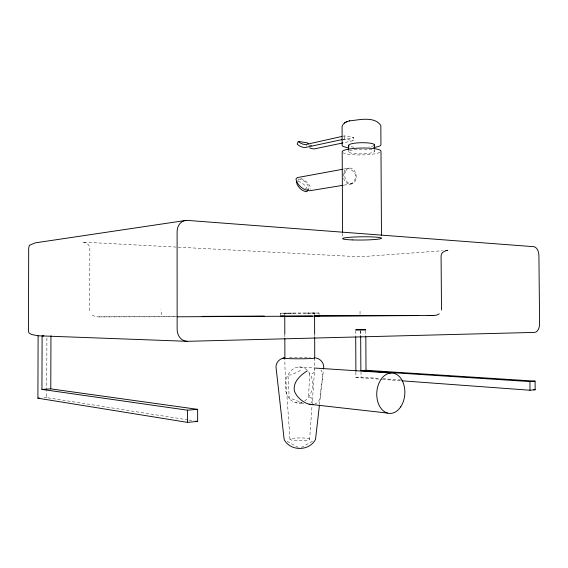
<?xml version="1.0" encoding="UTF-8"?>
<svg xmlns="http://www.w3.org/2000/svg" width="568" height="568" viewBox="0 0 568 568"><rect width="100%" height="100%" fill="white"/><g stroke="black" fill="none" stroke-linecap="round" stroke-linejoin="round"><path stroke-width="0.43" stroke-dasharray="2.84 2.13" d="M89.73 310.661L89.85 248.209C89.737 244.453 85.733 242.33 82.381 242.11L359.871 256.807L442.515 250.751M188.043 419.908L46.711 397.628L46.732 391.43M46.732 390.543L46.903 337.385M360.041 314.175L360.055 310.675M309.617 439.362A9.855 1.356 -0.2 0 0 295.488 438.084A9.855 1.356 -0.2 0 0 294.267 440.427A9.855 1.356 -0.2 0 0 309.617 439.362L314.786 367.091L314.75 358.891M319.521 404.38L323.483 369.661M307.671 190.812L308.999 188.37C308.09 183.734 303.468 179.467 298.768 178.948L297.497 180.446M298.179 179.275L297.944 180.951M310.937 403.024L312.364 400.901L312.272 399.077L311.285 397.756L308.474 397.217L309.759 373.637L312.84 373.517L314.168 372.061L314.246 369.619M300.507 370.379L291.469 374.88L287.969 375.029L289.233 398.416L292.449 398.992L303.93 403.649L295.545 402.705M308.708 189.059L307.331 189.435M301.317 447.485L312.485 441.23M314.622 404.096C320.714 402.456 320.608 394.561 320.899 389.513C320.714 383.151 324.789 375.959 320.977 370.073M342.674 136.277L344.378 135.894L353.623 137.456L353.637 140.601L342.561 142.994M342.696 139.444L344.393 139.068L353.637 140.601M342.547 139.891L353.623 137.456M343.583 169.115L348.972 168.121M344.066 185.132L352.039 183.833M44.07 397.799L46.711 397.628M355.895 372.146L355.923 377.436L361.056 377.102L379.616 378.451M280.258 315.432L280.251 313.188L290.993 313.131M284.753 314.921L284.745 313.174L286.009 313.16M289.502 357.584L290.241 357.549A14.981 0.717 -0.2 0 1 310.447 357.535M314.573 314.814L314.565 313.067L313.067 313.082M319.095 314.551L319.088 313.053L308.048 313.11M92.25 315.077L95.048 316.426L98.356 316.894L176.399 316.518M176.47 316.795L98.356 316.894M292.918 313.117L308.119 313.06M288.331 313.138L310.547 313.103M306.116 313.075L319.088 313.053M293.344 313.16L280.251 313.188M312.045 313.067L314.565 313.067M287.458 313.174L284.745 313.174M298.981 367.006L315.645 368.1M383.151 378.707L400.83 379.992M355.923 377.436L381.547 379.325M382.434 379.389L400.987 380.752M309.02 145.145L311.512 145.529M188.917 420.043L194.149 420.874M298.214 181.263C302.339 182.406 305.925 185.736 307.529 189.691M305.087 188.64L306.337 189.194M300.813 178.245C305.264 180.418 310.192 184.103 310.923 189.314M287.202 441.343L298.342 447.499M306.28 145.486L306.89 146.033M161.525 314.821L160.843 309.83M289.985 439.192L284.923 367.042L284.895 358.869M374.49 149.711L374.497 151.315A12.936 2.308 -1 0 1 355.099 153.644A12.936 2.308 -1 0 1 355.099 149.64A12.936 2.308 -1 0 1 374.497 151.315M365.792 330.697L365.82 335.979M360.808 330.619L360.836 335.88M361.028 371.841L361.056 377.102M360.652 330.803L360.68 336.107M355.682 330.718L355.71 336.007M348.631 150.215L348.638 151.819M344.378 135.894L344.393 139.068M342.589 233.356L342.603 236.891M314.651 334.055L314.658 336.632M284.816 334.105L284.831 337.648M304.661 400.994A18.055 13.682 -85.1 0 0 305.918 400.035L308.708 396.961A18.055 13.682 -85.1 0 0 310.76 375.292L308.609 371.728A18.055 13.682 -85.1 0 0 289.211 372.835L287.003 376.733A18.055 13.682 -85.1 0 0 287.067 394.938L289.304 398.53A18.055 13.682 -85.1 0 0 301.956 402.378M379.772 152.387A19.404 3.465 -1 0 1 361.014 154.965A19.404 3.465 -1 0 1 343.029 152.813M374.021 145.514A12.929 2.4 -1 0 1 368.774 146.977M353.885 147.183A12.929 2.4 -1 0 1 350.506 146.558M311.789 145.472A24.204 15.379 -80 0 1 310.462 144.968M343.967 173.354C341.112 182.136 351.549 189.258 355.156 178.913C358.465 171.898 344.556 163.172 343.967 173.354M345.429 171.401A8.009 5.723 81.3 0 0 350.548 183.918A8.009 5.723 81.3 0 0 355.447 172.636A8.009 5.723 81.3 0 0 345.429 171.401"/><path stroke-width="0.85" d="M186.041 220.398L35.117 242.884L29.38 245.355L28.698 248.102L28.457 331.165L29.06 333.054L31.709 334.538L38.113 335.78L37.9 398.204L187.497 422.372L197.643 421.42L197.629 409.343L50.786 388.874L50.95 335.759M197.629 409.343L187.49 410.188L41.933 389.399L42.11 335.929L43.878 335.894M319.422 405.261L315.524 439.412C309.368 451.24 290.567 451.517 284.234 439.703M323.582 368.81C324.733 363.754 320.671 358.564 315.638 357.954M307.622 190.713L306.741 191.743C302.034 191.281 297.355 186.95 296.517 182.292L296.823 181.625M308.58 143.839A24.204 15.379 -80 0 1 307.416 142.859L298.306 141.432L297.178 144.087L297.781 144.634A27.484 17.26 -80.2 0 0 305.165 147.517L341.844 139.629M307.203 370.847C300.309 375.32 292.335 382.385 294.543 391.515C297.227 397.664 302.744 402.286 309.113 404.231L387.468 413.064M344.868 122.766L343.335 124.001L342.071 126.323L342.163 145.536L342.994 146.445L348.227 147.914M439.249 313.884L436.742 315.07L433.774 315.496L177.358 316.788M346.054 122.084L347.275 121.545M344.442 123.015L346.444 121.864M283.617 358.138L284.689 357.925C280.003 358.188 275.878 362.256 275.998 367.02L284.106 439.142M349.398 120.892C359.054 119.997 374.319 115.893 380.83 125.471L380.943 144.755L380.255 145.699L378.302 146.594L373.659 147.637M346.849 121.68L349.753 120.778M341.829 136.462L306.159 144.464A24.41 15.329 -80.2 0 1 298.306 141.432M342.561 142.994L314.303 148.901A27.25 17.317 -80 0 1 309.666 147.829M282.587 358.351L283.73 358.124M342.724 169.271L297.256 177.606L295.942 178.991C297.057 185.104 303.497 190.472 309.659 190.756L343.2 185.274M401.874 380.816L530.008 390.244L535.17 389.755L535.077 381.142L366.005 370.308L360.865 370.613L360.68 336.107M360.865 370.613L529.923 381.575L535.077 381.142M446.029 250.495L447.79 250.367C444.822 250.63 441.208 252.448 441.087 255.799L441.492 310.036M37.9 398.204L39.661 398.09M41.933 389.399L50.786 388.874M187.447 341.318L534.595 332.394A8.591 5.126 89.6 0 0 539.6 323.732L538.911 255.572A8.57 5.105 87 0 0 533.742 246.682L187.369 220.398A12.127 10.125 80.9 0 0 177.109 231.779L177.138 329.348A12.127 10.203 -88 0 0 187.447 341.318L38.113 335.78M283.83 316.149L280.265 316.177L312.45 316.099M315.858 316.078L319.102 316.049L315.013 316.042M202.116 316.39L264.191 316.092M314.743 315.851L417.963 315.524M427.626 315.503L433.774 315.496M315.645 368.1L390.883 373.013M533.402 389.627L535.17 389.755M313.025 404.586L309.113 404.231M195.896 421.144L197.643 421.42M529.923 381.575L530.008 390.244M381.476 235.599L380.986 151.187A19.404 3.465 -1 0 0 361.305 148.035A19.404 3.465 -1 0 0 342.192 151.94L342.582 232.468M374.461 144.89L374.482 148.901M365.82 336.859L366.005 370.308M355.71 336.888L355.887 371.266M348.61 145.408L348.624 149.412M314.573 315.687L314.651 334.055M314.665 337.484L314.743 358.074M284.76 315.794L284.816 334.105M284.831 338.535L284.895 358.053A14.981 0.717 -0.2 0 0 300.522 358.791A14.981 0.717 -0.2 0 0 314.494 357.89M187.49 410.188L187.497 422.372M349.142 146.011A12.929 2.4 -1 0 1 361.347 142.717A12.929 2.4 -1 0 1 374.021 145.514M360.808 329.745L355.674 329.838L365.785 329.816L360.808 329.745M352.203 239.909A19.447 1.619 -0.6 0 0 381.49 238.24A19.447 1.619 -0.6 0 0 352.451 237.104A19.447 1.619 -0.6 0 0 352.203 239.909M400.703 406.851A20.242 14.03 -86.2 0 0 394.511 373.467A20.242 14.03 -86.2 0 0 377.202 399.311A20.242 14.03 -86.2 0 0 400.703 406.851"/></g></svg>
